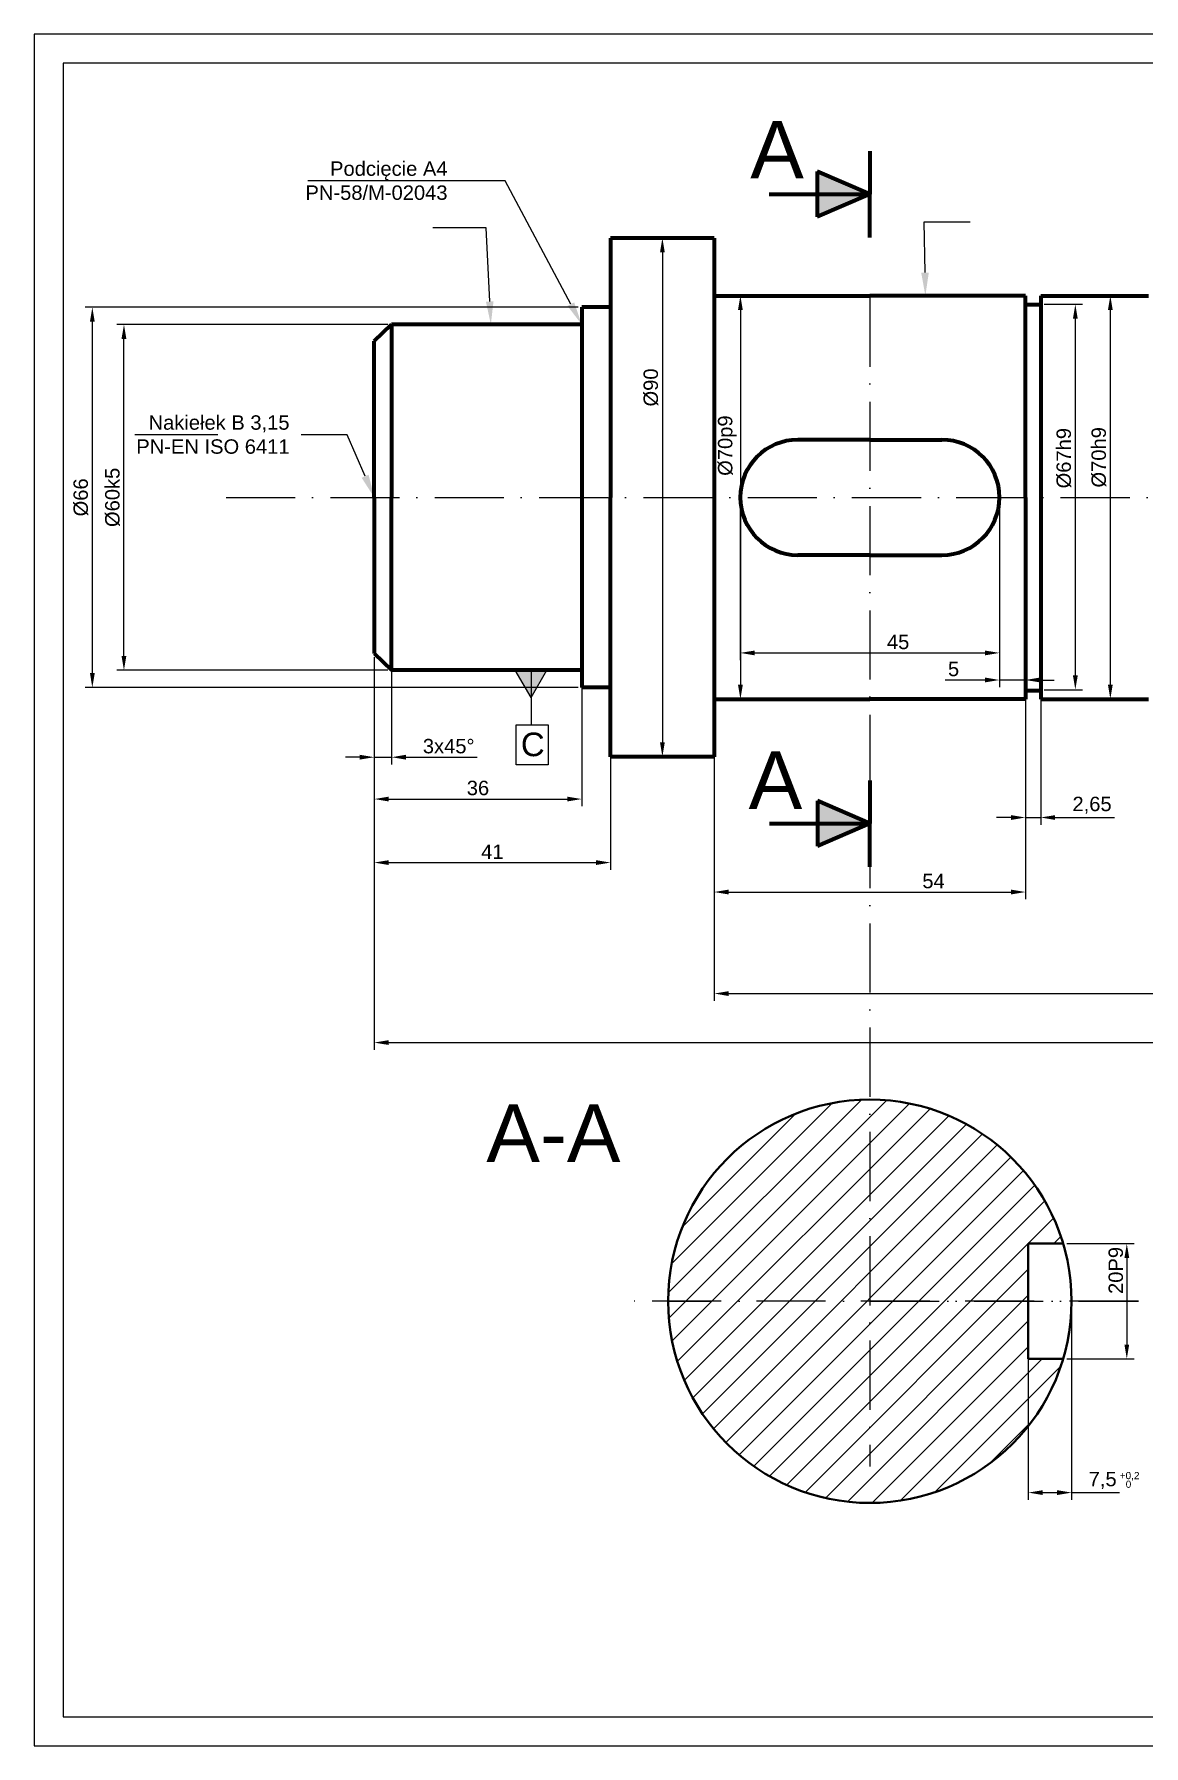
# Model space of a CAD drawing. Header units: millimetres. Extents: x 0 to 420, y 0 to 297.
# Drawn here: x 0 to 192.5, y 0 to 297 of the extents above; entities that cross this region are included whole.
import ezdxf
from ezdxf import colors
from ezdxf.entities.mleader import LeaderData, LeaderLine
from ezdxf.math import Vec2, Vec3

# ---------------------------------------------------------------- set-up
doc = ezdxf.new("R2010")
doc.units = ezdxf.units.MM
doc.linetypes.add('ACAD_ISO10W100', pattern=[18, 12, -3, 0, -3])
doc.styles.get("Standard").update_dxf_attribs({"font": 'arial.ttf'})
doc.dimstyles.new('ISO-25', dxfattribs={"dimtxt": 2.5, "dimasz": 2.5, "dimexe": 1.25, "dimexo": 0.625, "dimtad": 1, "dimtxsty": 'Standard', "dimcen": 2.5, "dimadec": 0, "dimazin": 0, "dimtfac": 1, "dimtmove": 0, "dimatfit": 3, "dimfxl": 1, "dimarcsym": 0})

# ---------------------------------------------------------------- blocks, each defined once
blk = doc.blocks.new('*D5')
at = {"color": 0, "lineweight": -2, "transparency": 16777216}
for p, q in [((59, 188.92), (59, 163.03)), ((95, 188.92), (95, 163.03)), ((61.5, 164.28), (92.5, 164.28))]:
    blk.add_line(p, q, dxfattribs=at)
at = {"color": 0, "transparency": 16777216}
for points in [[(61.5, 164.7), (61.5, 163.87), (59, 164.28)], [(92.5, 164.7), (92.5, 163.87), (95, 164.28)]]:
    blk.add_solid(points, dxfattribs=at)
at = {"layer": 'Defpoints', "color": 0, "transparency": 16777216}
for p in [(59, 189.54), (95, 189.54), (95, 164.28)]:
    blk.add_point(p, dxfattribs=at)
at = {"color": 0, "transparency": 16777216, "insert": (77, 166.19), "char_height": 2.5, "attachment_point": 5}
blk.add_mtext('36', dxfattribs=at)
blk = doc.blocks.new('*D6')
at = {"color": 0, "lineweight": -2, "transparency": 16777216}
for p, q in [((59, 188.92), (59, 152.01)), ((100, 188.92), (100, 152.01)), ((61.5, 153.26), (97.5, 153.26))]:
    blk.add_line(p, q, dxfattribs=at)
at = {"color": 0, "transparency": 16777216}
for points in [[(61.5, 153.67), (61.5, 152.84), (59, 153.26)], [(97.5, 153.67), (97.5, 152.84), (100, 153.26)]]:
    blk.add_solid(points, dxfattribs=at)
at = {"layer": 'Defpoints', "color": 0, "transparency": 16777216}
for p in [(59, 189.54), (100, 189.54), (100, 153.26)]:
    blk.add_point(p, dxfattribs=at)
at = {"color": 0, "transparency": 16777216, "insert": (79.5, 155.14), "char_height": 2.5, "attachment_point": 5}
blk.add_mtext('41', dxfattribs=at)
blk = doc.blocks.new('*D7')
at = {"color": 0, "lineweight": -2, "transparency": 16777216}
for p, q in [((361.12, 194), (361.12, 120.77)), ((59, 188.92), (59, 120.77)), ((61.5, 122.02), (358.62, 122.02))]:
    blk.add_line(p, q, dxfattribs=at)
at = {"color": 0, "lineweight": 40, "transparency": 16777216}
for points in [[(61.5, 122.44), (61.5, 121.61), (59, 122.02)], [(358.62, 122.44), (358.62, 121.61), (361.12, 122.02)]]:
    blk.add_solid(points, dxfattribs=at)
at = {"layer": 'Defpoints', "color": 0, "lineweight": 40, "transparency": 16777216}
for p in [(361.12, 194.63), (59, 189.54), (361.12, 122.02)]:
    blk.add_point(p, dxfattribs=at)
at = {"color": 0, "lineweight": 20, "transparency": 16777216, "insert": (210.06, 123.93), "char_height": 2.5, "attachment_point": 5}
blk.add_mtext('302', dxfattribs=at)
blk = doc.blocks.new('*D8')
at = {"color": 0, "lineweight": -2, "transparency": 16777216}
for p, q in [((172, 184.38), (172, 159.83)), ((174.65, 184.38), (174.65, 159.83)), ((169.5, 161.08), (167, 161.08)), ((172, 161.08), (174.65, 161.08)), ((177.15, 161.08), (187.46, 161.08))]:
    blk.add_line(p, q, dxfattribs=at)
at = {"color": 0, "transparency": 16777216}
for points in [[(169.5, 161.49), (169.5, 160.66), (172, 161.08)], [(177.15, 161.49), (177.15, 160.66), (174.65, 161.08)]]:
    blk.add_solid(points, dxfattribs=at)
at = {"layer": 'Defpoints', "color": 0, "transparency": 16777216}
for p in [(172, 185), (174.65, 185), (174.65, 161.08)]:
    blk.add_point(p, dxfattribs=at)
at = {"color": 0, "transparency": 16777216, "insert": (183.56, 163.2), "char_height": 2.5, "attachment_point": 5}
blk.add_mtext('2,65', dxfattribs=at)
blk = doc.blocks.new('*D13')
at = {"color": 0, "lineweight": -2, "transparency": 16777216}
for p, q in [((184.63, 251.63), (187.98, 251.63)), ((186.73, 249.13), (186.73, 184.13)), ((184.63, 181.63), (187.98, 181.63))]:
    blk.add_line(p, q, dxfattribs=at)
at = {"color": 0, "lineweight": 40, "transparency": 16777216}
for points in [[(186.32, 249.13), (187.15, 249.13), (186.73, 251.63)], [(186.32, 184.13), (187.15, 184.13), (186.73, 181.63)]]:
    blk.add_solid(points, dxfattribs=at)
at = {"layer": 'Defpoints', "color": 0, "lineweight": 40, "transparency": 16777216}
for p in [(184, 251.63), (184, 181.63), (186.73, 181.63)]:
    blk.add_point(p, dxfattribs=at)
at = {"color": 0, "lineweight": 20, "transparency": 16777216, "insert": (184.76, 223.58), "char_height": 2.5, "attachment_point": 5, "rotation": 90}
blk.add_mtext('%%c70h9', dxfattribs=at)
blk = doc.blocks.new('*D14')
at = {"color": 0, "lineweight": -2, "transparency": 16777216}
for p, q in [((109.63, 261.63), (110.25, 261.63)), ((109, 259.13), (109, 174.13)), ((109.63, 171.63), (110.25, 171.63))]:
    blk.add_line(p, q, dxfattribs=at)
at = {"color": 0, "transparency": 16777216}
for points in [[(108.59, 259.13), (109.42, 259.13), (109, 261.63)], [(108.59, 174.13), (109.42, 174.13), (109, 171.63)]]:
    blk.add_solid(points, dxfattribs=at)
at = {"layer": 'Defpoints', "color": 0, "transparency": 16777216}
for p in [(109, 261.63), (109, 171.63), (109, 171.63)]:
    blk.add_point(p, dxfattribs=at)
at = {"color": 0, "transparency": 16777216, "insert": (107.03, 235.7), "char_height": 2.5, "attachment_point": 5, "rotation": 90}
blk.add_mtext('%%c90', dxfattribs=at)
blk = doc.blocks.new('*D15')
at = {"color": 0, "lineweight": -2, "transparency": 16777216}
for p, q in [((61.38, 246.63), (14.32, 246.63)), ((15.57, 189.13), (15.57, 244.13)), ((61.38, 186.63), (14.32, 186.63))]:
    blk.add_line(p, q, dxfattribs=at)
at = {"color": 0, "transparency": 16777216}
for points in [[(15.15, 244.13), (15.99, 244.13), (15.57, 246.63)], [(15.15, 189.13), (15.99, 189.13), (15.57, 186.63)]]:
    blk.add_solid(points, dxfattribs=at)
at = {"layer": 'Defpoints', "color": 0, "transparency": 16777216}
for p in [(15.57, 246.63), (62, 246.63), (62, 186.63)]:
    blk.add_point(p, dxfattribs=at)
at = {"color": 0, "transparency": 16777216, "insert": (13.6, 216.63), "char_height": 2.5, "attachment_point": 5, "rotation": 90}
blk.add_mtext('%%c60k5', dxfattribs=at)
blk = doc.blocks.new('*D16')
at = {"color": 0, "lineweight": -2, "transparency": 16777216}
for p, q in [((94.38, 249.63), (8.83, 249.63)), ((10.08, 247.13), (10.08, 186.13)), ((94.38, 183.63), (8.83, 183.63))]:
    blk.add_line(p, q, dxfattribs=at)
at = {"color": 0, "transparency": 16777216}
for points in [[(9.67, 247.13), (10.5, 247.13), (10.08, 249.63)], [(9.67, 186.13), (10.5, 186.13), (10.08, 183.63)]]:
    blk.add_solid(points, dxfattribs=at)
at = {"layer": 'Defpoints', "color": 0, "transparency": 16777216}
for p in [(95, 249.63), (10.08, 183.63), (95, 183.63)]:
    blk.add_point(p, dxfattribs=at)
at = {"color": 0, "transparency": 16777216, "insert": (8.11, 216.63), "char_height": 2.5, "attachment_point": 5, "rotation": 90}
blk.add_mtext('%%c66', dxfattribs=at)
blk = doc.blocks.new('*D17')
at = {"color": 0, "lineweight": -2, "transparency": 16777216}
for p, q in [((59, 188.92), (59, 170.29)), ((62, 188.92), (62, 170.29)), ((56.5, 171.54), (54, 171.54)), ((59, 171.54), (62, 171.54)), ((64.5, 171.54), (76.84, 171.54))]:
    blk.add_line(p, q, dxfattribs=at)
at = {"color": 0, "transparency": 16777216}
for points in [[(56.5, 171.96), (56.5, 171.13), (59, 171.54)], [(64.5, 171.96), (64.5, 171.13), (62, 171.54)]]:
    blk.add_solid(points, dxfattribs=at)
at = {"layer": 'Defpoints', "color": 0, "transparency": 16777216}
for p in [(59, 189.54), (62, 189.54), (62, 171.54)]:
    blk.add_point(p, dxfattribs=at)
at = {"color": 0, "transparency": 16777216, "insert": (71.92, 173.45), "char_height": 2.5, "attachment_point": 5}
blk.add_mtext('3x45%%d', dxfattribs=at)
blk = doc.blocks.new('*D19')
at = {"color": 0, "lineweight": -2, "transparency": 16777216}
for p, q in [((122.5, 216), (122.5, 188.39)), ((167.5, 216), (167.5, 188.39)), ((125, 189.64), (165, 189.64))]:
    blk.add_line(p, q, dxfattribs=at)
at = {"color": 0, "transparency": 16777216}
for points in [[(125, 190.05), (125, 189.22), (122.5, 189.64)], [(165, 190.05), (165, 189.22), (167.5, 189.64)]]:
    blk.add_solid(points, dxfattribs=at)
at = {"layer": 'Defpoints', "color": 0, "transparency": 16777216}
for p in [(122.5, 216.63), (167.5, 216.63), (167.5, 189.64)]:
    blk.add_point(p, dxfattribs=at)
at = {"color": 0, "transparency": 16777216, "insert": (149.91, 191.53), "char_height": 2.5, "attachment_point": 5}
blk.add_mtext('45', dxfattribs=at)
blk = doc.blocks.new('*D20')
at = {"color": 0, "lineweight": -2, "transparency": 16777216}
for p, q in [((167.5, 216), (167.5, 183.69)), ((172, 216), (172, 183.69)), ((165, 184.94), (158.08, 184.94)), ((172, 184.94), (167.5, 184.94)), ((174.5, 184.94), (177, 184.94))]:
    blk.add_line(p, q, dxfattribs=at)
at = {"color": 0, "transparency": 16777216}
for points in [[(165, 185.36), (165, 184.53), (167.5, 184.94)], [(174.5, 185.36), (174.5, 184.53), (172, 184.94)]]:
    blk.add_solid(points, dxfattribs=at)
at = {"layer": 'Defpoints', "color": 0, "transparency": 16777216}
for p in [(167.5, 216.63), (172, 216.63), (172, 184.94)]:
    blk.add_point(p, dxfattribs=at)
at = {"color": 0, "transparency": 16777216, "insert": (159.53, 186.84), "char_height": 2.5, "attachment_point": 5}
blk.add_mtext('5', dxfattribs=at)
blk = doc.blocks.new('*D21')
at = {"color": 0, "lineweight": -2, "transparency": 16777216}
for p, q in [((172.5, 76.5), (172.5, 42.68)), ((180, 76.5), (180, 42.68)), ((175, 43.93), (177.5, 43.93)), ((180, 43.93), (188.3, 43.93))]:
    blk.add_line(p, q, dxfattribs=at)
at = {"color": 0, "transparency": 16777216}
for points in [[(175, 44.35), (175, 43.51), (172.5, 43.93)], [(177.5, 44.35), (177.5, 43.51), (180, 43.93)]]:
    blk.add_solid(points, dxfattribs=at)
at = {"layer": 'Defpoints', "color": 0, "transparency": 16777216}
for p in [(172.5, 77.13), (180, 77.13), (172.5, 43.93)]:
    blk.add_point(p, dxfattribs=at)
at = {"color": 0, "transparency": 16777216, "insert": (185.4, 46.05), "char_height": 2.5, "attachment_point": 5}
blk.add_mtext('7,5', dxfattribs=at)
blk = doc.blocks.new('*D22')
at = {"color": 0, "lineweight": -2, "transparency": 16777216}
for p, q in [((179.17, 87.13), (190.84, 87.13)), ((189.59, 84.63), (189.59, 69.63)), ((179.17, 67.13), (190.84, 67.13))]:
    blk.add_line(p, q, dxfattribs=at)
at = {"color": 0, "transparency": 16777216}
for points in [[(189.18, 84.63), (190.01, 84.63), (189.59, 87.13)], [(189.18, 69.63), (190.01, 69.63), (189.59, 67.13)]]:
    blk.add_solid(points, dxfattribs=at)
at = {"layer": 'Defpoints', "color": 0, "transparency": 16777216}
for p in [(178.54, 87.13), (178.54, 67.13), (189.59, 67.13)]:
    blk.add_point(p, dxfattribs=at)
at = {"color": 0, "transparency": 16777216, "insert": (187.69, 82.48), "char_height": 2.5, "attachment_point": 5, "rotation": 90}
blk.add_mtext('20P9', dxfattribs=at)
blk = doc.blocks.new('*D25')
at = {"color": 0, "lineweight": -2, "transparency": 16777216}
for p, q in [((175.28, 250.13), (181.91, 250.13)), ((180.66, 185.75), (180.66, 247.63)), ((175.28, 183.25), (181.91, 183.25))]:
    blk.add_line(p, q, dxfattribs=at)
at = {"color": 0, "transparency": 16777216}
for points in [[(180.24, 247.63), (181.08, 247.63), (180.66, 250.13)], [(180.24, 185.75), (181.08, 185.75), (180.66, 183.25)]]:
    blk.add_solid(points, dxfattribs=at)
at = {"layer": 'Defpoints', "color": 0, "transparency": 16777216}
for p in [(174.65, 250.13), (180.66, 250.13), (174.65, 183.25)]:
    blk.add_point(p, dxfattribs=at)
at = {"color": 0, "transparency": 16777216, "insert": (178.69, 223.43), "char_height": 2.5, "attachment_point": 5, "rotation": 90}
blk.add_mtext('%%c67h9', dxfattribs=at)
blk = doc.blocks.new('*D26')
at = {"color": 0, "lineweight": -2, "transparency": 16777216}
for p, q in [((121.04, 251.63), (123.79, 251.63)), ((122.54, 249.13), (122.54, 184.13)), ((121.04, 181.63), (123.79, 181.63))]:
    blk.add_line(p, q, dxfattribs=at)
at = {"color": 0, "transparency": 16777216}
for points in [[(122.12, 249.13), (122.96, 249.13), (122.54, 251.63)], [(122.12, 184.13), (122.96, 184.13), (122.54, 181.63)]]:
    blk.add_solid(points, dxfattribs=at)
at = {"layer": 'Defpoints', "color": 0, "transparency": 16777216}
for p in [(120.41, 251.63), (120.41, 181.63), (122.54, 181.63)]:
    blk.add_point(p, dxfattribs=at)
at = {"color": 0, "transparency": 16777216, "insert": (120.27, 225.61), "char_height": 2.5, "attachment_point": 5, "rotation": 90}
blk.add_mtext('%%C70p9', dxfattribs=at)
blk = doc.blocks.new('*D27')
at = {"color": 0, "lineweight": -2, "transparency": 16777216}
for p, q in [((118, 181), (118, 146.9)), ((172, 181), (172, 146.9)), ((120.5, 148.15), (169.5, 148.15))]:
    blk.add_line(p, q, dxfattribs=at)
at = {"color": 0, "lineweight": 40, "transparency": 16777216}
for points in [[(120.5, 148.57), (120.5, 147.73), (118, 148.15)], [(169.5, 148.57), (169.5, 147.73), (172, 148.15)]]:
    blk.add_solid(points, dxfattribs=at)
at = {"layer": 'Defpoints', "color": 0, "lineweight": 40, "transparency": 16777216}
for p in [(118, 181.63), (172, 181.63), (172, 148.15)]:
    blk.add_point(p, dxfattribs=at)
at = {"color": 0, "transparency": 16777216, "insert": (156.05, 150.04), "char_height": 2.5, "attachment_point": 5}
blk.add_mtext('54', dxfattribs=at)
blk = doc.blocks.new('*D28')
at = {"color": 0, "lineweight": -2, "transparency": 16777216}
for p, q in [((118, 216), (118, 129.28)), ((361.12, 216), (361.12, 129.28)), ((120.5, 130.53), (358.62, 130.53))]:
    blk.add_line(p, q, dxfattribs=at)
at = {"color": 0, "lineweight": 40, "transparency": 16777216}
for points in [[(120.5, 130.94), (120.5, 130.11), (118, 130.53)], [(358.62, 130.94), (358.62, 130.11), (361.12, 130.53)]]:
    blk.add_solid(points, dxfattribs=at)
at = {"layer": 'Defpoints', "color": 0, "lineweight": 40, "transparency": 16777216}
for p in [(118, 216.63), (361.12, 216.63), (361.12, 130.53)]:
    blk.add_point(p, dxfattribs=at)
at = {"color": 0, "lineweight": 20, "transparency": 16777216, "insert": (239.56, 132.43), "char_height": 2.5, "attachment_point": 5}
blk.add_mtext('243', dxfattribs=at)

msp = doc.modelspace()

# ---------------------------------------------------------------- hatches: boundary and pattern name
h = msp.add_hatch(color=256)
h.dxf.hatch_style = 1
h.paths.add_polyline_path([(135.877, 273.157), (135.877, 269.229), (145.003, 269.229)])
h.paths.add_polyline_path([(145.003, 269.229), (135.877, 269.229), (135.877, 265.302)])
h = msp.add_hatch(color=256)
h.dxf.hatch_style = 1
h.paths.add_polyline_path([(86.213, 186.628), (83.475, 186.628), (86.213, 181.885)])
h.paths.add_polyline_path([(88.952, 186.628), (86.213, 186.628), (86.213, 181.885)])
h = msp.add_hatch(color=256)
h.dxf.hatch_style = 1
h.paths.add_polyline_path([(135.898, 163.947), (135.898, 160.019), (145.024, 160.019)])
h.paths.add_polyline_path([(145.024, 160.019), (135.898, 160.019), (135.898, 156.092)])
h = msp.add_hatch()
h.set_pattern_fill('ANSI31', color=256)
h.paths.add_polyline_path([(145.003, 112.13, 0.4142136), (110.003, 77.13), (117.503, 77.13), (145.003, 77.13)])
h.paths.add_polyline_path([(145.003, 112.13), (145.003, 77.13), (172.503, 77.13), (172.503, 87.13), (178.544, 87.13, 0.3316793)])
h.paths.add_polyline_path([(110.003, 77.13, 0.864689), (178.544, 67.13), (172.503, 67.13), (172.503, 77.13)])

# ---------------------------------------------------------------- linework, layer by layer
at = {"lineweight": 80}
for p, q in [((145.003, 276.73), (145.003, 269.229)), ((145.003, 269.229), (135.877, 273.157)), ((135.877, 273.157), (135.877, 265.302)), ((127.559, 269.229), (145.003, 269.229)), ((145.003, 269.229), (135.877, 265.302)), ((145.003, 261.729), (145.003, 269.229)), ((145.024, 167.52), (145.024, 160.019)), ((145.024, 160.019), (135.898, 163.947)), ((135.898, 163.947), (135.898, 156.092)), ((127.58, 160.019), (145.024, 160.019)), ((145.024, 160.019), (135.898, 156.092)), ((145.024, 152.519), (145.024, 160.019))]:
    msp.add_line(p, q, dxfattribs=at)
for p, q in [((73.719, 271.551), (47.493, 271.551)), ((31.888, 227.488), (17.475, 227.488)), ((86.213, 181.885), (83.475, 186.628)), ((86.213, 186.628), (86.213, 177.142)), ((86.213, 181.885), (88.952, 186.628)), ((110.003, 77.13), (117.503, 77.13))]:
    msp.add_line(p, q)
at = {"linetype": 'ByBlock', "lineweight": 70}
for p, q in [((118.003, 261.628), (100.003, 261.628)), ((100.003, 261.628), (100.003, 216.628)), ((100.003, 171.628), (100.003, 216.628)), ((118.003, 171.628), (100.003, 171.628))]:
    msp.add_line(p, q, dxfattribs=at)
at = {"lineweight": 70}
for p, q in [((118.003, 261.628), (118.003, 171.628)), ((95.003, 249.628), (95.003, 183.628)), ((118.003, 251.628), (145.003, 251.628)), ((172.003, 251.628), (145.003, 251.628)), ((172.003, 216.628), (172.003, 251.628)), ((172.003, 216.628), (172.003, 250.128)), ((172.003, 250.128), (174.653, 250.128)), ((174.653, 251.628), (193.355, 251.628)), ((174.653, 251.628), (174.653, 181.628)), ((59.003, 243.713), (62.002, 246.628)), ((95.003, 246.628), (62.003, 246.628)), ((62.003, 246.628), (62.003, 216.628)), ((59.003, 216.628), (59.003, 243.713)), ((145.003, 226.628), (132.503, 226.628)), ((145.003, 226.628), (157.503, 226.628)), ((59.003, 216.628), (59.003, 189.543)), ((62.003, 186.628), (62.003, 216.628)), ((172.003, 216.628), (172.003, 181.628)), ((145.003, 206.628), (132.503, 206.628)), ((145.003, 206.628), (157.503, 206.628)), ((59.003, 189.543), (62.002, 186.628)), ((95.003, 186.628), (62.003, 186.628)), ((118.003, 181.628), (145.003, 181.628)), ((172.003, 181.628), (145.003, 181.628)), ((172.003, 183.128), (174.653, 183.128)), ((174.653, 181.628), (193.355, 181.628))]:
    msp.add_line(p, q, dxfattribs=at)
at = {"linetype": 'ACAD_ISO10W100', "lineweight": 70}
for p, q in [((100.003, 249.628), (95.003, 249.628)), ((172.003, 216.628), (172.003, 250.128)), ((100.003, 183.628), (95.003, 183.628))]:
    msp.add_line(p, q, dxfattribs=at)
at = {"linetype": 'ACAD_ISO10W100'}
for p, q in [((145.003, 251.313), (145.003, 48.483)), ((33.304, 216.628), (388.214, 216.628)), ((191.628, 77.13), (103.737, 77.13)), ((110.003, 77.13), (116.003, 77.13)), ((145.003, 77.13), (191.628, 77.13))]:
    msp.add_line(p, q, dxfattribs=at)
at = {"lineweight": 40}
for p, q in [((172.503, 77.13), (172.503, 87.13)), ((172.503, 87.13), (178.544, 87.13)), ((172.503, 77.13), (172.503, 67.13)), ((172.503, 67.13), (178.544, 67.13))]:
    msp.add_line(p, q, dxfattribs=at)
for points in [[(0, 0), (420, 0), (420, 297), (0, 297)], [(83.65, 177.176), (89.168, 177.176), (89.168, 170.24), (83.65, 170.24)]]:
    msp.add_lwpolyline(points, close=True)
at = {"color": 7}
msp.add_lwpolyline([(5, 5), (415, 5), (415, 292), (5, 292)], close=True, dxfattribs=at)
at = {"lineweight": 40}
msp.add_circle((145.003, 77.13), 35, dxfattribs=at)
at = {"lineweight": 70}
for centre, start, end in [((132.503, 216.628), 90, 180), ((157.503, 216.628), 0, 90), ((132.503, 216.628), 180, 270), ((157.503, 216.628), 270, 0)]:
    msp.add_arc(centre, 10, start, end, dxfattribs=at)

# ---------------------------------------------------------------- texts
for s, height, p in [('A', 10, (124.239, 271.971)), ('C', 4.096, (84.446, 171.719)), ('A', 10, (123.961, 162.554)), ('A-A', 10, (78.445, 101.28))]:
    msp.add_text(s, height=height).set_placement(p)
at = {"char_height": 1.25, "attachment_point": 1}
for s, width, insert in [('+0,2', 0.36503, (188.356, 47.511)), ('0', 2.62156, (189.4, 46.009))]:
    msp.add_mtext_dynamic_manual_height_columns(s, width=width, gutter_width=34.578, heights=[0], dxfattribs=dict(at, insert=insert))

# ---------------------------------------------------------------- dimensions: what is measured, and where the dimension line sits
for base, p1, p2, text, picture, middle in [((109.003, 171.628), (109.003, 261.628), (109.003, 171.628), '%%c90', '*D14', (109.003, 235.698)), ((122.54, 181.628), (120.41, 251.628), (120.41, 181.628), '%%C70p9', '*D26', (122.54, 225.611)), ((180.661, 250.128), (174.653, 183.248), (174.653, 250.128), '%%c67h9', '*D25', (180.661, 223.431)), ((189.595, 67.13), (178.544, 87.13), (178.544, 67.13), '20P9', '*D22', (189.595, 82.477))]:
    dim = msp.add_linear_dim(base=base, p1=p1, p2=p2, angle=90, text=text, dimstyle='ISO-25')
    dim.commit()
    dim.dimension.update_dxf_attribs({"geometry": picture, "text_midpoint": middle, "dimtype": 160})
for base, p1, p2, text, picture, middle in [((10.083, 183.628), (95.003, 249.628), (95.003, 183.628), '%%c66', '*D16', (8.111, 216.628)), ((15.57, 246.628), (62.003, 186.628), (62.003, 246.628), '%%c60k5', '*D15', (13.599, 216.628))]:
    dim = msp.add_linear_dim(base=base, p1=p1, p2=p2, angle=90, text=text, dimstyle='ISO-25')
    dim.commit()
    dim.dimension.update_dxf_attribs({"geometry": picture, "text_midpoint": middle})
at = {"lineweight": 20}
dim = msp.add_linear_dim(base=(186.732, 181.628), p1=(184.004, 251.628), p2=(184.004, 181.628), angle=90, text='%%c70h9', dimstyle='ISO-25', dxfattribs=at)
dim.commit()
dim.dimension.update_dxf_attribs({"geometry": '*D13', "text_midpoint": (186.732, 223.58), "dimtype": 160})
for base, p1, p2, text, picture, middle in [((361.117, 130.527), (118.003, 216.628), (361.117, 216.628), '243', '*D28', (239.56, 130.527)), ((361.117, 122.025), (59.003, 189.543), (361.117, 194.628), '302', '*D7', (210.06, 122.025))]:
    dim = msp.add_linear_dim(base=base, p1=p1, p2=p2, text=text, dimstyle='ISO-25', dxfattribs=at)
    dim.commit()
    dim.dimension.update_dxf_attribs({"geometry": picture, "text_midpoint": middle, "dimtype": 160})
for base, p1, p2, picture, middle in [((167.503, 189.637), (122.503, 216.628), (167.503, 216.628), '*D19', (149.908, 189.637)), ((172.003, 148.148), (118.003, 181.628), (172.003, 181.628), '*D27', (156.05, 148.148))]:
    dim = msp.add_linear_dim(base=base, p1=p1, p2=p2, dimstyle='ISO-25')
    dim.commit()
    dim.dimension.update_dxf_attribs({"geometry": picture, "text_midpoint": middle, "dimtype": 160})
dim = msp.add_linear_dim(base=(172.003, 184.944), p1=(167.503, 216.628), p2=(172.003, 216.628), text='5', dimstyle='ISO-25')
dim.commit()
dim.dimension.update_dxf_attribs({"geometry": '*D20', "text_midpoint": (159.529, 184.944), "dimtype": 160})
dim = msp.add_linear_dim(base=(62.003, 171.544), p1=(59.003, 189.543), p2=(62.003, 189.543), text='3x45%%d', dimstyle='ISO-25')
dim.commit()
dim.dimension.update_dxf_attribs({"geometry": '*D17', "text_midpoint": (71.924, 173.446)})
for base, p1, p2, picture, middle in [((95.003, 164.283), (59.003, 189.543), (95.003, 189.543), '*D5', (77.003, 166.185)), ((100.003, 153.256), (59.003, 189.543), (100.003, 189.543), '*D6', (79.503, 155.137)), ((174.653, 161.076), (172.003, 185.003), (174.653, 185.003), '*D8', (183.556, 163.203))]:
    dim = msp.add_linear_dim(base=base, p1=p1, p2=p2, dimstyle='ISO-25')
    dim.commit()
    dim.dimension.update_dxf_attribs({"geometry": picture, "text_midpoint": middle})
dim = msp.add_linear_dim(base=(172.503, 43.93), p1=(180.003, 77.13), p2=(172.503, 77.13), angle=180, dimstyle='ISO-25')
dim.commit()
dim.dimension.update_dxf_attribs({"geometry": '*D21', "text_midpoint": (185.403, 43.93), "dimtype": 160})

# ---------------------------------------------------------------- leaders
ml = msp.add_multileader_mtext('Standard')
ml.set_content('Podcięcie A4^JPN-58/M-02043', color=256)
ml.set_leader_properties()
ml.build(insert=Vec2(0, 0))
ml.multileader.update_dxf_attribs({"text_left_attachment_type": 2, "text_right_attachment_type": 2})
ctx = ml.context
ctx.base_point, ctx.char_height, ctx.plane_origin = Vec3(45.493, 271.551), 2.5, Vec3(95.003, 246.628)
ctx.left_attachment, ctx.right_attachment, ctx.text_align_type = 2, 2, 2
notes = []
notes.append((ctx, [(1, (1, 1, 0), (81.719, 271.551), (-1, 0), 8, [(0, [(95.003, 246.628)], 0, [])])]))
ctx.mtext.insert, ctx.mtext.alignment, ctx.mtext.flow_direction = Vec3(71.719, 274.928), 3, 5
ml = msp.add_multileader_mtext('Standard')
ml.set_content('', color=256)
ml.set_leader_properties()
ml.build(insert=Vec2(0, 0))
ctx = ml.context
ctx.base_point, ctx.plane_origin = Vec3(65.148, 263.415), Vec3(72.774, 246.628)
ctx.text_align_type = 2
notes.append((ctx, [(1, (1, 1, 0), (78.438, 263.415), (-1, 0), 9.29, [(0, [(79.233, 246.628)], 0, [])])]))
ctx.mtext.insert, ctx.mtext.alignment, ctx.mtext.flow_direction = Vec3(67.148, 265.415), 3, 5
ml = msp.add_multileader_mtext('Standard')
ml.set_content('', color=256)
ml.set_leader_properties()
ml.build(insert=Vec2(0, 0))
ctx = ml.context
ctx.base_point, ctx.plane_origin = Vec3(162.436, 264.442), Vec3(148.179, 251.628)
notes.append((ctx, [(0, (1, 1, 0), (154.436, 264.442), (1, 0), 8, [(0, [(154.637, 251.628)], 0, [])])]))
ctx.mtext.insert, ctx.mtext.flow_direction = Vec3(164.436, 266.442), 5
ml = msp.add_multileader_mtext('Standard')
ml.set_content('Nakiełek B 3,15^JPN-EN ISO 6411', color=256)
ml.set_leader_properties()
ml.build(insert=Vec2(0, 0))
ml.multileader.update_dxf_attribs({"text_left_attachment_type": 2, "text_right_attachment_type": 2})
ctx = ml.context
ctx.base_point, ctx.char_height, ctx.plane_origin = Vec3(16.619, 227.488), 2.5, Vec3(36.678, 216.628)
ctx.left_attachment, ctx.right_attachment, ctx.text_align_type = 2, 2, 2
notes.append((ctx, [(1, (1, 1, 0), (54.301, 227.488), (-1, 0), 8, [(0, [(59.003, 216.628)], 0, [])])]))
ctx.mtext.insert, ctx.mtext.alignment, ctx.mtext.flow_direction = Vec3(44.301, 230.87), 3, 5
for ctx, leaders in notes:
    for number, flags, end, landing, length, lines in leaders:
        leader = LeaderData()
        leader.index, (leader.has_last_leader_line, leader.has_dogleg_vector, leader.attachment_direction) = number, flags
        leader.last_leader_point, leader.dogleg_vector, leader.dogleg_length = Vec3(end), Vec3(landing), length
        for number, points, colour, breaks in lines:
            line = LeaderLine()
            line.index, line.vertices, line.color, line.breaks = number, Vec3.list(points), colors.encode_raw_color(colour), breaks
            leader.lines.append(line)
        ctx.leaders.append(leader)

doc.saveas('drawing.dxf')
